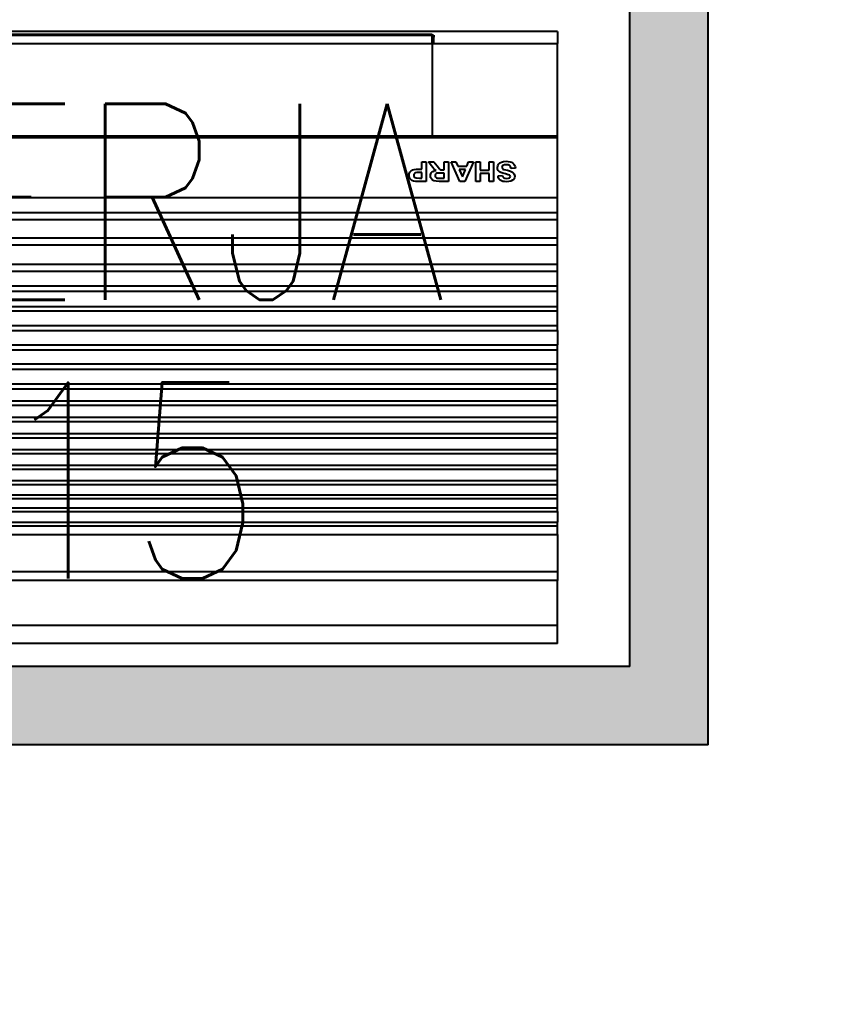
# Model space of a CAD drawing. Header units: inches. Extents: x -106706990 to 300603, y -86718466 to 1728185.
# Drawn here: x 140379 to 141437, y 22123 to 23385 of the extents above; entities that cross this region are included whole.
import ezdxf
from ezdxf.enums import TextEntityAlignment as Align

# ---------------------------------------------------------------- set-up
doc = ezdxf.new("R2010")
doc.units = ezdxf.units.IN
doc.header["$MEASUREMENT"] = 0
for name, color, linetype in [('A-HATCH', 8, 'Continuous'), ('A-PARTITION', 4, 'Continuous'), ('A-ROOMSYM', 3, 'Continuous'), ('Edges', 7, 'Continuous')]:
    doc.layers.add(name, color=color, linetype=linetype)
doc.styles.add('style1', font='romans.shx', dxfattribs={"height": 750})

# ---------------------------------------------------------------- blocks, each defined once
blk = doc.blocks.new('air con')
at = {"layer": 'Edges'}
for p, q in [((71.402, 41.898), (152.402, 41.898)), ((71.402, 41.898), (71.402, 41.095)), ((71.402, 41.095), (152.402, 41.095)), ((71.402, 41.095), (71.402, 39.122)), ((71.402, 39.122), (152.402, 39.122)), ((71.402, 38.724), (71.402, 39.122)), ((152.402, 38.724), (71.402, 38.724)), ((71.402, 37.092), (71.402, 38.724)), ((71.402, 37.092), (71.402, 36.701)), ((152.402, 37.092), (71.402, 37.092)), ((152.402, 36.701), (71.402, 36.701)), ((71.402, 36.701), (71.402, 36.542)), ((152.402, 36.542), (71.402, 36.542)), ((71.402, 36.078), (71.402, 36.542)), ((152.402, 36.078), (71.402, 36.078)), ((71.402, 36.078), (71.402, 35.914)), ((152.402, 35.914), (71.402, 35.914)), ((71.402, 35.914), (71.402, 35.493)), ((71.402, 35.493), (71.402, 35.34)), ((152.402, 35.493), (71.402, 35.493)), ((152.402, 35.34), (71.402, 35.34)), ((71.402, 35.34), (71.402, 34.877)), ((152.402, 34.877), (71.402, 34.877)), ((71.402, 34.877), (71.402, 34.709)), ((152.402, 34.709), (71.402, 34.709)), ((71.402, 34.709), (71.402, 34.207)), ((152.402, 34.207), (71.402, 34.207)), ((71.402, 34.207), (71.402, 34.022)), ((71.402, 34.022), (71.402, 33.51)), ((152.402, 34.022), (71.402, 34.022)), ((152.402, 33.51), (71.402, 33.51)), ((71.402, 33.51), (71.402, 33.335)), ((152.402, 33.335), (71.402, 33.335)), ((71.402, 33.335), (71.402, 32.826)), ((152.402, 32.826), (71.402, 32.826)), ((71.402, 32.826), (71.402, 32.625)), ((152.402, 32.625), (71.402, 32.625)), ((71.402, 32.625), (71.402, 32.098)), ((152.402, 32.098), (71.402, 32.098)), ((71.402, 32.098), (71.402, 31.911)), ((152.402, 31.911), (71.402, 31.911)), ((71.402, 31.911), (71.402, 31.378)), ((152.402, 31.378), (71.402, 31.378)), ((71.402, 31.378), (71.402, 31.189)), ((152.402, 31.189), (71.402, 31.189)), ((71.402, 31.189), (71.402, 30.654)), ((152.402, 30.654), (71.402, 30.654)), ((71.402, 30.654), (71.402, 30.439)), ((152.402, 30.439), (71.402, 30.439)), ((71.402, 30.439), (71.402, 29.791)), ((152.402, 29.791), (71.402, 29.791)), ((71.402, 29.791), (71.402, 29.562)), ((71.402, 29.562), (71.402, 28.935)), ((152.402, 29.562), (71.402, 29.562)), ((152.402, 28.935), (71.402, 28.935)), ((71.402, 28.935), (71.402, 28.714)), ((152.402, 28.714), (71.402, 28.714)), ((71.402, 28.092), (71.402, 28.714)), ((152.402, 28.092), (71.402, 28.092)), ((71.402, 28.092), (71.402, 27.871)), ((71.402, 27.871), (71.402, 27.226)), ((152.402, 27.871), (71.402, 27.871)), ((152.402, 27.226), (71.402, 27.226)), ((71.402, 27.226), (71.402, 27.024)), ((71.402, 27.024), (71.402, 26.349)), ((152.402, 27.024), (71.402, 27.024)), ((152.402, 26.349), (71.402, 26.349)), ((71.402, 26.349), (71.402, 26.117)), ((152.402, 26.117), (71.402, 26.117)), ((71.402, 26.117), (71.402, 25.469)), ((152.402, 25.469), (71.402, 25.469)), ((71.402, 25.469), (71.402, 25.162)), ((152.402, 25.162), (71.402, 25.162)), ((71.402, 25.162), (71.402, 24.304)), ((152.402, 24.304), (71.402, 24.304)), ((71.402, 24.304), (71.402, 24.002)), ((152.402, 24.002), (71.402, 24.002)), ((71.402, 24.002), (71.402, 23.184)), ((71.402, 23.184), (71.402, 22.883)), ((152.402, 23.184), (71.402, 23.184)), ((152.402, 22.883), (71.402, 22.883)), ((71.402, 22.883), (71.402, 22.213)), ((152.402, 22.213), (71.402, 22.213)), ((71.402, 22.213), (71.402, 19.568)), ((73.294, 21.346), (73.326, 21.406)), ((73.326, 21.406), (73.378, 21.457)), ((73.378, 21.457), (73.448, 21.494)), ((73.448, 21.494), (73.537, 21.517)), ((73.537, 21.517), (73.642, 21.525)), ((73.642, 21.525), (73.729, 21.52)), ((73.729, 21.52), (73.804, 21.507)), ((73.804, 21.507), (73.868, 21.484)), ((73.868, 21.484), (73.921, 21.453)), ((73.921, 21.453), (73.962, 21.414)), ((73.962, 21.414), (73.992, 21.369)), ((74.215, 20.639), (74.215, 21.51)), ((74.215, 21.51), (74.413, 21.51)), ((74.413, 21.51), (74.413, 21.167)), ((74.802, 21.167), (74.802, 21.51)), ((74.802, 21.51), (75.001, 21.51)), ((75.001, 21.51), (75.001, 20.639)), ((75.106, 20.639), (75.489, 21.51)), ((75.489, 21.51), (75.699, 21.51)), ((75.699, 21.51), (76.093, 20.639)), ((76.199, 20.639), (76.199, 21.51)), ((76.199, 21.51), (76.616, 21.51)), ((76.616, 21.51), (76.752, 21.504)), ((76.752, 21.504), (76.845, 21.486)), ((76.845, 21.486), (76.91, 21.454)), ((76.91, 21.454), (76.96, 21.403)), ((76.96, 21.403), (76.992, 21.338)), ((77.19, 20.639), (77.19, 21.51)), ((77.19, 21.51), (77.508, 21.51)), ((77.508, 21.51), (77.658, 21.506)), ((77.658, 21.506), (77.744, 21.497)), ((77.744, 21.497), (77.822, 21.465)), ((77.822, 21.465), (77.886, 21.411)), ((77.886, 21.411), (77.911, 21.376)), ((73.283, 21.282), (73.294, 21.346)), ((73.289, 21.232), (73.283, 21.282)), ((73.306, 21.186), (73.289, 21.232)), ((73.334, 21.144), (73.306, 21.186)), ((73.374, 21.106), (73.334, 21.144)), ((73.412, 21.082), (73.374, 21.106)), ((73.462, 21.059), (73.412, 21.082)), ((73.598, 21.02), (73.462, 21.059)), ((73.481, 21.324), (73.473, 21.293)), ((73.473, 21.293), (73.48, 21.265)), ((73.48, 21.265), (73.502, 21.241)), ((73.504, 21.347), (73.481, 21.324)), ((73.502, 21.241), (73.567, 21.212)), ((73.563, 21.371), (73.504, 21.347)), ((73.64, 21.379), (73.563, 21.371)), ((73.567, 21.212), (73.685, 21.182)), ((73.757, 20.982), (73.598, 21.02)), ((73.713, 21.372), (73.64, 21.379)), ((73.685, 21.182), (73.811, 21.152)), ((73.766, 21.35), (73.713, 21.372)), ((73.8, 20.965), (73.757, 20.982)), ((73.8, 21.311), (73.766, 21.35)), ((73.82, 21.253), (73.8, 21.311)), ((73.828, 20.944), (73.8, 20.965)), ((73.811, 21.152), (73.899, 21.12)), ((74.019, 21.261), (73.82, 21.253)), ((73.899, 21.12), (73.961, 21.081)), ((73.961, 21.081), (74.008, 21.031)), ((73.992, 21.369), (74.011, 21.318)), ((74.008, 21.031), (74.037, 20.968)), ((74.011, 21.318), (74.019, 21.261)), ((74.037, 20.968), (74.047, 20.892)), ((74.413, 21.167), (74.802, 21.167)), ((74.802, 21.02), (74.413, 21.02)), ((74.413, 21.02), (74.413, 20.639)), ((74.802, 20.639), (74.802, 21.02)), ((75.592, 21.306), (75.459, 20.983)), ((75.459, 20.983), (75.727, 20.983)), ((75.727, 20.983), (75.592, 21.306)), ((76.552, 21.362), (76.397, 21.362)), ((76.397, 21.362), (76.397, 21.141)), ((76.397, 21.141), (76.544, 21.141)), ((76.437, 21.002), (76.397, 21.002)), ((76.397, 21.002), (76.397, 20.639)), ((76.496, 21), (76.437, 21.002)), ((76.537, 20.993), (76.496, 21)), ((76.568, 20.979), (76.537, 20.993)), ((76.544, 21.141), (76.66, 21.144)), ((76.697, 21.359), (76.552, 21.362)), ((76.597, 20.956), (76.568, 20.979)), ((76.702, 20.828), (76.597, 20.956)), ((76.66, 21.144), (76.722, 21.152)), ((76.74, 21.347), (76.697, 21.359)), ((76.722, 21.152), (76.754, 21.167)), ((76.772, 21.325), (76.74, 21.347)), ((76.804, 21.034), (76.743, 21.023)), ((76.743, 21.023), (76.802, 20.988)), ((76.754, 21.167), (76.778, 21.189)), ((76.791, 21.294), (76.772, 21.325)), ((76.778, 21.189), (76.793, 21.218)), ((76.798, 21.254), (76.791, 21.294)), ((76.793, 21.218), (76.798, 21.254)), ((76.802, 20.988), (76.849, 20.95)), ((76.856, 21.052), (76.804, 21.034)), ((76.901, 21.075), (76.856, 21.052)), ((76.938, 21.104), (76.901, 21.075)), ((76.966, 21.138), (76.938, 21.104)), ((76.986, 21.176), (76.966, 21.138)), ((76.999, 21.219), (76.986, 21.176)), ((76.992, 21.338), (77.003, 21.266)), ((77.003, 21.266), (76.999, 21.219)), ((77.388, 21.362), (77.388, 21.115)), ((77.484, 21.362), (77.388, 21.362)), ((77.388, 21.115), (77.497, 21.115)), ((77.518, 20.967), (77.388, 20.967)), ((77.388, 20.967), (77.388, 20.639)), ((77.627, 21.356), (77.484, 21.362)), ((77.497, 21.115), (77.595, 21.119)), ((77.637, 20.97), (77.518, 20.967)), ((77.595, 21.119), (77.654, 21.129)), ((77.671, 21.343), (77.627, 21.356)), ((77.724, 20.98), (77.637, 20.97)), ((77.654, 21.129), (77.689, 21.146)), ((77.707, 21.318), (77.671, 21.343)), ((77.689, 21.146), (77.716, 21.172)), ((77.731, 21.283), (77.707, 21.318)), ((77.716, 21.172), (77.733, 21.203)), ((77.776, 20.995), (77.724, 20.98)), ((77.738, 21.239), (77.731, 21.283)), ((77.733, 21.203), (77.738, 21.239)), ((77.827, 21.021), (77.776, 20.995)), ((77.873, 21.058), (77.827, 21.021)), ((77.91, 21.107), (77.873, 21.058)), ((77.935, 21.168), (77.91, 21.107)), ((77.911, 21.376), (77.929, 21.336)), ((77.929, 21.336), (77.939, 21.291)), ((77.943, 21.242), (77.935, 21.168)), ((77.939, 21.291), (77.943, 21.242)), ((73.247, 20.922), (73.441, 20.939)), ((73.262, 20.853), (73.247, 20.922)), ((73.287, 20.793), (73.262, 20.853)), ((73.322, 20.742), (73.287, 20.793)), ((73.367, 20.7), (73.322, 20.742)), ((73.422, 20.666), (73.367, 20.7)), ((73.488, 20.642), (73.422, 20.666)), ((73.441, 20.939), (73.467, 20.864)), ((73.467, 20.864), (73.511, 20.812)), ((73.565, 20.628), (73.488, 20.642)), ((73.511, 20.812), (73.574, 20.782)), ((73.653, 20.623), (73.565, 20.628)), ((73.574, 20.782), (73.655, 20.772)), ((73.771, 20.631), (73.653, 20.623)), ((73.655, 20.772), (73.739, 20.781)), ((73.739, 20.781), (73.8, 20.808)), ((73.867, 20.655), (73.771, 20.631)), ((73.8, 20.808), (73.836, 20.847)), ((73.843, 20.92), (73.828, 20.944)), ((73.836, 20.847), (73.848, 20.892)), ((73.848, 20.892), (73.843, 20.92)), ((73.943, 20.695), (73.867, 20.655)), ((74, 20.752), (73.943, 20.695)), ((74.035, 20.82), (74, 20.752)), ((74.047, 20.892), (74.035, 20.82)), ((74.413, 20.639), (74.215, 20.639)), ((75.001, 20.639), (74.802, 20.639)), ((75.317, 20.639), (75.106, 20.639)), ((75.398, 20.837), (75.317, 20.639)), ((75.791, 20.837), (75.398, 20.837)), ((75.877, 20.639), (75.791, 20.837)), ((76.093, 20.639), (75.877, 20.639)), ((76.397, 20.639), (76.199, 20.639)), ((76.845, 20.639), (76.702, 20.828)), ((77.082, 20.639), (76.845, 20.639)), ((76.849, 20.95), (76.899, 20.895)), ((76.899, 20.895), (76.962, 20.809)), ((76.962, 20.809), (77.082, 20.639)), ((77.388, 20.639), (77.19, 20.639)), ((152.402, 19.568), (71.402, 19.568)), ((71.402, 19.568), (71.402, 19.493)), ((152.402, 19.493), (71.402, 19.493)), ((71.402, 19.493), (71.402, 15.42)), ((76.921, 15.42), (76.921, 19.493)), ((76.921, 18.47), (76.921, 18.812)), ((76.921, 18.133), (76.921, 18.47)), ((76.921, 17.803), (76.921, 18.133)), ((76.921, 17.48), (76.921, 17.803)), ((76.921, 17.163), (76.921, 17.48)), ((76.921, 16.853), (76.921, 17.163)), ((76.921, 16.551), (76.921, 16.853)), ((76.921, 16.256), (76.921, 16.551)), ((76.921, 15.969), (76.921, 16.256)), ((76.921, 15.69), (76.921, 15.969)), ((76.855, 15.42), (71.402, 15.42)), ((71.402, 14.898), (71.402, 15.42)), ((76.921, 15.42), (76.855, 15.42)), ((76.855, 15.42), (76.855, 15.142)), ((76.921, 15.42), (76.921, 15.69)), ((76.921, 15.42), (76.921, 15.142)), ((146.421, 15.42), (76.921, 15.42)), ((71.402, 14.898), (152.402, 14.898)), ((76.921, 15.142), (76.855, 15.142)), ((76.855, 15.051), (76.855, 15.142)), ((76.921, 15.051), (76.855, 15.051)), ((76.921, 15.142), (76.921, 15.051)), ((146.421, 15.051), (76.921, 15.051)), ((76.921, 15.051), (76.921, 15.012)), ((146.421, 15.012), (76.921, 15.012))]:
    blk.add_line(p, q, dxfattribs=at)

msp = doc.modelspace()

# ---------------------------------------------------------------- hatches: boundary and pattern name
at = {"layer": 'A-HATCH'}
h = msp.add_hatch(dxfattribs=at)
h.set_pattern_fill('DOTS', color=8, scale=800)
h.set_pattern_definition([(0, (114889.653, -264791.58), (25, 50), [0, -50])])
h.paths.add_polyline_path([(141257.8, 24609.7), (141157.8, 24609.7), (141157.8, 24459.7), (141257.8, 24459.7), (141257.8, 24509.7)])
h.paths.add_polyline_path([(141157.8, 22559.7), (138657.8, 22559.7), (138657.8, 20109.7), (138707.8, 20109.7), (138707.8, 22459.7), (141257.8, 22459.7), (141257.8, 24459.7), (141157.8, 24459.7)])
h.paths.add_polyline_path([(138657.8, 22559.7), (138607.8, 22559.7), (138607.8, 20109.7), (138657.8, 20109.7)])
h.paths.add_polyline_path([(143332.8, 24609.7), (143332.8, 24509.7), (143382.8, 24509.7), (143382.8, 24609.7)])
h.paths.add_polyline_path([(142982.8, 24509.7), (142982.8, 24609.7), (142157.8, 24609.7), (142157.8, 24509.7)])

# ---------------------------------------------------------------- linework, layer by layer
at = {"layer": 'A-PARTITION', "color": 8}
for p, q in [((141157.8, 22559.7), (141157.8, 24609.7)), ((141257.8, 22459.7), (141257.8, 24509.7)), ((141157.8, 22559.7), (138607.8, 22559.7)), ((141257.8, 22459.7), (138707.8, 22459.7))]:
    msp.add_line(p, q, dxfattribs=at)

# ---------------------------------------------------------------- block references
at = {"xscale": 28.92590521224616, "yscale": 28.92590521224616, "zscale": 28.92590521224616, "rotation": 180}
msp.add_blockref('air con', (143130.8, 23801.1), dxfattribs=at)

# ---------------------------------------------------------------- texts
at = {"layer": 'A-ROOMSYM', "color": 8, "style": 'style1', "width": 0.8}
for s, p in [('KERJA', (140518.2, 23028)), ('15', (140518.2, 22672.2))]:
    msp.add_text(s, height=250, dxfattribs=at).set_placement(p, align=Align.CENTER)

doc.saveas('drawing.dxf')
